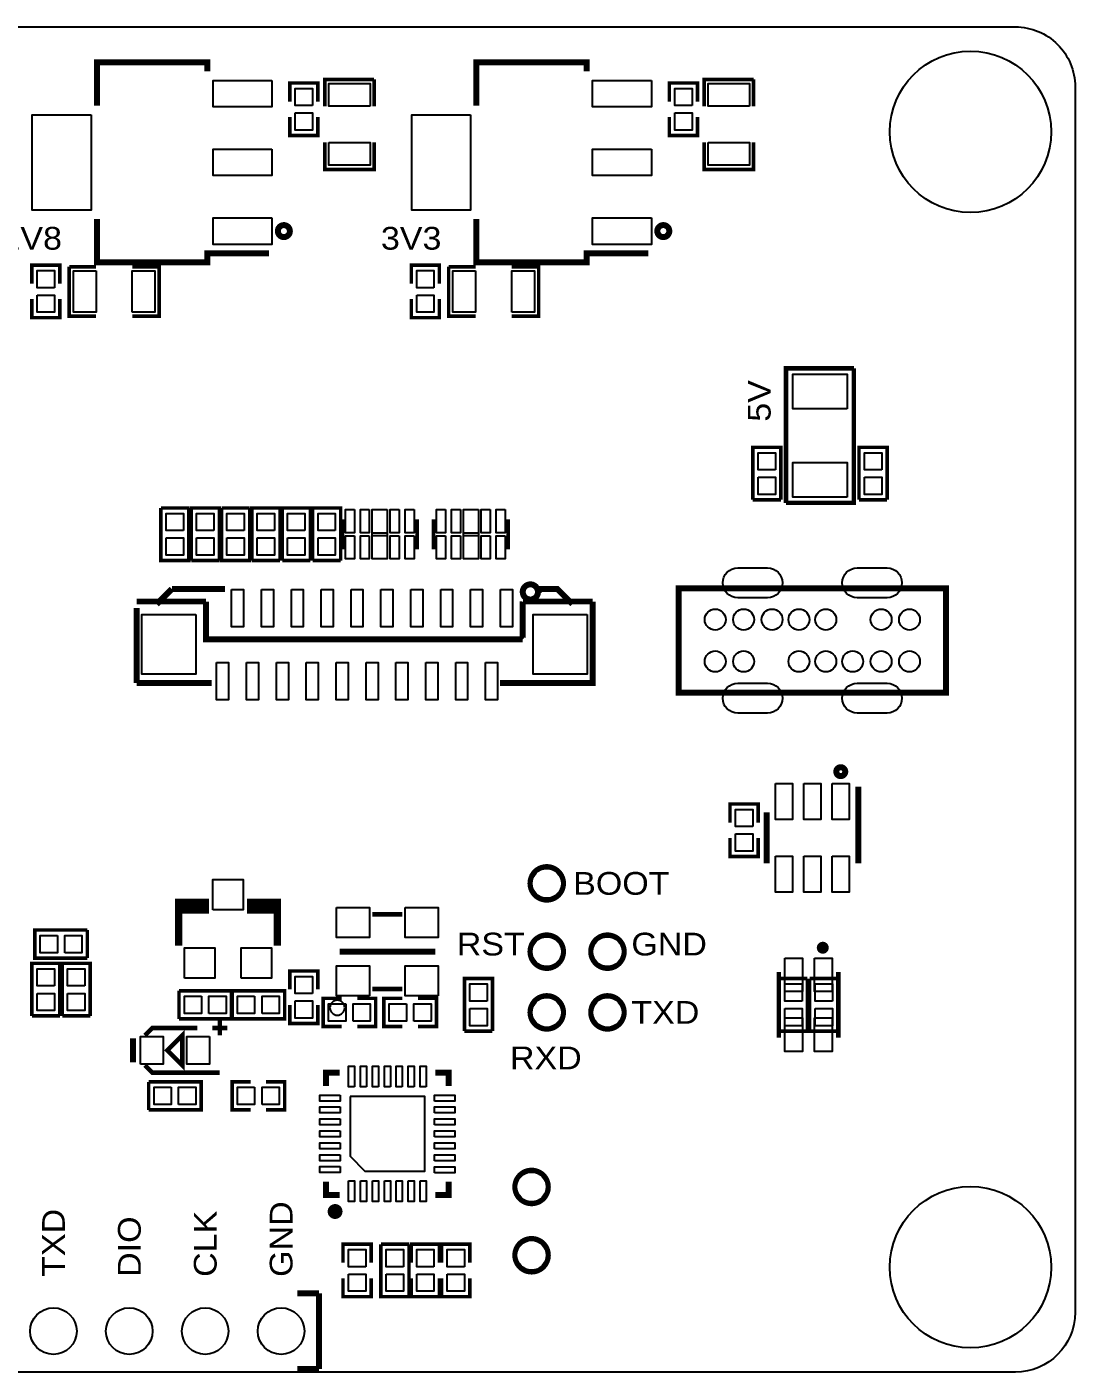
# Model space of a CAD drawing. Extents: x 52.3 to 120.3, y -19.9 to 25.6.
# Drawn here: x 85.22 to 120.3, y -19.4 to 25.62 of the extents above; entities that cross this region are included whole.
import ezdxf

# ---------------------------------------------------------------- set-up
doc = ezdxf.new("R2010")
doc.units = 0
for name, color, linetype in [('OUTLINE', 7, 'CONTINUOUS'), ('SILKSCREEN_TOP', 7, 'CONTINUOUS'), ('SOLDERMASK_BOTTOM', 94, 'CONTINUOUS'), ('SOLDERMASK_TOP', 94, 'CONTINUOUS')]:
    doc.layers.add(name, color=color, linetype=linetype)

msp = doc.modelspace()

# ---------------------------------------------------------------- linework, layer by layer
at = {"layer": 'OUTLINE'}
msp.add_lwpolyline([(52.30114, 19.4564, -0.414475), (53.3019, 20.45716), (54.30012, 20.45716, 0.41415), (55.30088, 21.45538), (55.30088, 23.61438, -0.414271), (57.29986, 25.6159), (118.3005, 25.6159, -0.414245), (120.29948, 23.61438), (120.29948, 21.10486), (120.29948, -17.40408, -0.414015), (118.3005, -19.40306), (116.79936, -19.40306), (57.29986, -19.40306, -0.414042), (55.30088, -17.40408), (55.30088, -15.24508, 0.414608), (54.30012, -14.24432), (53.3019, -14.24432, -0.414761), (52.30114, -13.24356)], format="xyb", close=True, dxfattribs=at)
at = {"layer": 'SILKSCREEN_TOP'}
for points, const_width in [([(91.25712, 24.12746), (91.25712, 24.43226), (87.55888, 24.43226), (87.55888, 22.97684)], 0.20066), ([(103.95712, 24.12746), (103.95712, 24.43226), (100.25888, 24.43226), (100.25888, 22.97684)], 0.20066), ([(96.8375, 23.85822), (95.1865, 23.85822), (95.1865, 22.95652)], 0.11938), ([(96.8375, 22.95652), (96.8375, 23.85822)], 0.11938), ([(109.5375, 23.85822), (107.8865, 23.85822), (107.8865, 22.95652)], 0.11938), ([(109.5375, 22.95652), (109.5375, 23.85822)], 0.11938), ([(94.0181, 23.11908), (94.0181, 23.73884), (94.9579, 23.73884), (94.9579, 23.11908)], 0.11938), ([(106.7181, 23.11908), (106.7181, 23.73884), (107.6579, 23.73884), (107.6579, 23.11908)], 0.11938), ([(94.0181, 22.60092), (94.0181, 21.98116), (94.9579, 21.98116), (94.9579, 22.60092)], 0.11938), ([(106.7181, 22.60092), (106.7181, 21.98116), (107.6579, 21.98116), (107.6579, 22.60092)], 0.11938), ([(95.1865, 21.74748), (95.1865, 20.84578), (96.8375, 20.84578), (96.8375, 21.74748)], 0.11938), ([(107.8865, 21.74748), (107.8865, 20.84578), (109.5375, 20.84578), (109.5375, 21.74748)], 0.11938), ([(93.31706, 18.03654), (91.25712, 18.03654), (91.25712, 17.73174), (87.55888, 17.73174), (87.55888, 19.18716)], 0.20066), ([(106.01706, 18.03654), (103.95712, 18.03654), (103.95712, 17.73174), (100.25888, 17.73174), (100.25888, 19.18716)], 0.20066), ([(85.3821, 17.02308), (85.3821, 17.64284), (86.3219, 17.64284), (86.3219, 17.02308)], 0.11938), ([(87.53348, 17.5895), (86.63178, 17.5895)], 0.11938), ([(86.63178, 17.5895), (86.63178, 15.9385), (87.53348, 15.9385)], 0.11938), ([(88.74252, 15.9385), (89.64422, 15.9385), (89.64422, 17.5895), (88.74252, 17.5895)], 0.11938), ([(98.0821, 17.02308), (98.0821, 17.64284), (99.0219, 17.64284), (99.0219, 17.02308)], 0.11938), ([(100.23348, 17.5895), (99.33178, 17.5895)], 0.11938), ([(99.33178, 17.5895), (99.33178, 15.9385), (100.23348, 15.9385)], 0.11938), ([(101.44252, 15.9385), (102.34422, 15.9385), (102.34422, 17.5895), (101.44252, 17.5895)], 0.11938), ([(85.3821, 16.50492), (85.3821, 15.88516), (86.3219, 15.88516), (86.3219, 16.50492)], 0.11938), ([(98.0821, 16.50492), (98.0821, 15.88516), (99.0219, 15.88516), (99.0219, 16.50492)], 0.11938), ([(110.62462, 9.68756), (110.62462, 14.18844), (112.89538, 14.18844)], 0.14986), ([(112.89538, 14.18844), (112.89538, 9.68756), (110.62462, 9.68756)], 0.14986), ([(109.5121, 9.78916), (109.5121, 11.54684), (110.4519, 11.54684), (110.4519, 9.78916)], 0.11938), ([(113.0681, 9.78916), (113.0681, 11.54684), (114.0079, 11.54684), (114.0079, 9.78916)], 0.11938), ([(90.6399, 9.51484), (89.7001, 9.51484)], 0.11938), ([(90.6399, 9.51484), (90.6399, 7.75716), (89.7001, 7.75716), (89.7001, 9.51484)], 0.11938), ([(90.7161, 7.75716), (90.7161, 9.51484), (91.6559, 9.51484), (91.6559, 7.75716)], 0.11938), ([(92.6719, 9.51484), (91.7321, 9.51484)], 0.11938), ([(92.6719, 9.51484), (92.6719, 7.75716), (91.7321, 7.75716), (91.7321, 9.51484)], 0.11938), ([(92.7481, 7.75716), (92.7481, 9.51484), (93.6879, 9.51484), (93.6879, 7.75716)], 0.11938), ([(93.7641, 7.75716), (93.7641, 9.51484), (94.7039, 9.51484), (94.7039, 7.75716)], 0.11938), ([(94.7801, 7.75716), (94.7801, 9.51484), (95.7199, 9.51484), (95.7199, 7.75716)], 0.11938), ([(109.5121, 9.78916), (110.4519, 9.78916)], 0.11938), ([(113.0681, 9.78916), (114.0079, 9.78916)], 0.11938), ([(95.77832, 8.13562), (95.77832, 9.13638)], 0.127), ([(98.27768, 8.13562), (98.27768, 9.13638)], 0.127), ([(98.82632, 8.13562), (98.82632, 9.13638)], 0.127), ([(101.32568, 8.13562), (101.32568, 9.13638)], 0.127), ([(90.7161, 7.75716), (91.6559, 7.75716)], 0.11938), ([(92.7481, 7.75716), (93.6879, 7.75716)], 0.11938), ([(93.7641, 7.75716), (94.7039, 7.75716)], 0.11938), ([(94.7801, 7.75716), (95.7199, 7.75716)], 0.11938), ([(90.0684, 6.80466), (89.5604, 6.29666)], 0.20066), ([(91.8464, 6.80466), (90.0684, 6.80466)], 0.20066), ([(103.47452, 6.29666), (102.96652, 6.80466), (102.42042, 6.80466), (102.32136, 6.7056)], 0.20066), ([(107.0356, 3.32994), (107.0356, 6.83006), (115.9764, 6.83006), (115.9764, 3.32994), (107.0356, 3.32994)], 0.20066), ([(88.8873, 6.38556), (91.2114, 6.38556)], 0.20066), ([(91.2114, 6.38556), (91.2114, 5.11556), (101.81082, 5.11556)], 0.20066), ([(104.14762, 6.38556), (104.14762, 3.6576), (101.05136, 3.6576)], 0.20066), ([(101.81336, 5.11302), (101.81082, 5.11556), (101.81336, 6.38556)], 0.20066), ([(104.14762, 6.38556), (101.82352, 6.38556)], 0.20066), ([(88.8873, 6.1722), (88.8873, 3.6576)], 0.20066), ([(88.8873, 3.6576), (91.39936, 3.6576)], 0.20066), ([(113.04016, 0.1905), (113.04016, -2.3749)], 0.20066), ([(109.6899, -1.01092), (109.6899, -0.39116), (108.7501, -0.39116), (108.7501, -1.01092)], 0.11938), ([(109.97184, -0.6731), (109.97184, -2.3749)], 0.20066), ([(109.6899, -1.52908), (109.6899, -2.14884), (108.7501, -2.14884), (108.7501, -1.52908)], 0.11938), ([(90.297, -3.937), (91.186, -3.937), (91.186, -3.683), (90.297, -3.683), (90.297, -5.1308)], 0.254), ([(93.599, -3.937), (92.71, -3.937), (92.71, -3.683), (93.599, -3.683), (93.599, -5.1308)], 0.254), ([(96.78162, -4.08432), (97.78238, -4.08432)], 0.14986), ([(87.23884, -5.5499), (85.48116, -5.5499), (85.48116, -4.6101), (87.23884, -4.6101)], 0.11938), ([(87.23884, -5.5499), (87.23884, -4.6101)], 0.11938), ([(98.8822, -5.334), (95.6818, -5.334)], 0.20066), ([(85.3821, -7.48284), (85.3821, -5.72516), (86.3219, -5.72516), (86.3219, -7.48284)], 0.11938), ([(86.3981, -7.48284), (86.3981, -5.72516), (87.3379, -5.72516), (87.3379, -7.48284)], 0.11938), ([(94.9579, -6.59892), (94.9579, -5.97916), (94.0181, -5.97916), (94.0181, -6.59892)], 0.11938), ([(99.8601, -7.99084), (99.8601, -6.23316), (100.7999, -6.23316), (100.7999, -7.99084)], 0.11938), ([(110.38332, -6.01218), (110.38332, -8.21182)], 0.14986), ([(111.3409, -6.23316), (110.4011, -6.23316)], 0.11938), ([(111.3409, -6.23316), (111.3409, -7.99084), (110.4011, -7.99084), (110.4011, -6.23316)], 0.11938), ([(112.3569, -6.23316), (111.4171, -6.23316)], 0.11938), ([(112.3569, -6.23316), (112.3569, -7.99084), (111.4171, -7.99084), (111.4171, -6.23316)], 0.11938), ([(112.37468, -6.01218), (112.37468, -8.21182)], 0.14986), ([(90.30716, -6.6421), (90.30716, -7.5819)], 0.11938), ([(90.30716, -6.6421), (92.06484, -6.6421), (92.06484, -7.5819), (90.30716, -7.5819)], 0.11938), ([(92.08516, -6.6421), (92.08516, -7.5819)], 0.11938), ([(92.08516, -6.6421), (93.84284, -6.6421), (93.84284, -7.5819), (92.08516, -7.5819)], 0.11938), ([(96.78162, -6.58368), (97.78238, -6.58368)], 0.14986), ([(94.9579, -7.11708), (94.9579, -7.73684), (94.0181, -7.73684), (94.0181, -7.11708)], 0.11938), ([(95.75292, -6.8961), (95.13316, -6.8961), (95.13316, -7.8359), (95.75292, -7.8359)], 0.11938), ([(96.27108, -6.8961), (96.89084, -6.8961), (96.89084, -7.8359), (96.27108, -7.8359)], 0.11938), ([(97.78492, -7.8359), (97.16516, -7.8359), (97.16516, -6.8961), (97.78492, -6.8961)], 0.11938), ([(98.30308, -7.8359), (98.92284, -7.8359), (98.92284, -6.8961), (98.30308, -6.8961)], 0.11938), ([(85.3821, -7.48284), (86.3219, -7.48284)], 0.11938), ([(86.3981, -7.48284), (87.3379, -7.48284)], 0.11938), ([(91.67114, -8.13562), (91.67114, -7.63524)], 0.14986), ([(89.16924, -8.13562), (89.4207, -7.8867), (90.9193, -7.8867)], 0.14986), ([(89.92108, -8.636), (90.41892, -8.13562), (90.41892, -9.13638), (89.92108, -8.636)], 0.14986), ([(91.41968, -7.8867), (91.92006, -7.8867)], 0.14986), ([(99.8601, -7.99084), (100.7999, -7.99084)], 0.11938), ([(88.76792, -9.03478), (88.76792, -8.23722)], 0.20066), ([(91.67114, -9.3853), (89.4207, -9.3853), (89.16924, -9.13638)], 0.14986), ([(95.6818, -9.38022), (95.23222, -9.38022), (95.23222, -9.8298)], 0.20066), ([(98.8822, -9.38022), (99.33178, -9.38022), (99.33178, -9.8298)], 0.20066), ([(89.29116, -9.6901), (89.29116, -10.6299)], 0.11938), ([(89.29116, -9.6901), (91.04884, -9.6901), (91.04884, -10.6299), (89.29116, -10.6299)], 0.11938), ([(92.70492, -9.6901), (92.08516, -9.6901), (92.08516, -10.6299), (92.70492, -10.6299)], 0.11938), ([(93.22308, -9.6901), (93.84284, -9.6901), (93.84284, -10.6299), (93.22308, -10.6299)], 0.11938), ([(95.6818, -13.47978), (95.23222, -13.47978), (95.23222, -13.0302)], 0.20066), ([(98.8822, -13.47978), (99.33178, -13.47978), (99.33178, -13.0302)], 0.20066), ([(95.7961, -15.74292), (95.7961, -15.12316), (96.7359, -15.12316), (96.7359, -15.74292)], 0.11938), ([(98.0059, -15.12316), (97.0661, -15.12316)], 0.11938), ([(98.0059, -15.12316), (98.0059, -16.88084), (97.0661, -16.88084), (97.0661, -15.12316)], 0.11938), ([(98.0821, -15.74292), (98.0821, -15.12316), (99.0219, -15.12316), (99.0219, -15.74292)], 0.11938), ([(99.0981, -15.74292), (99.0981, -15.12316), (100.0379, -15.12316), (100.0379, -15.74292)], 0.11938), ([(95.7961, -16.26108), (95.7961, -16.88084), (96.7359, -16.88084), (96.7359, -16.26108)], 0.11938), ([(98.0821, -16.26108), (98.0821, -16.88084), (99.0219, -16.88084), (99.0219, -16.26108)], 0.11938), ([(99.0981, -16.26108), (99.0981, -16.88084), (100.0379, -16.88084), (100.0379, -16.26108)], 0.11938), ([(94.99346, -16.764), (94.26448, -16.764)], 0.20066), ([(94.99346, -19.304), (94.99346, -16.764)], 0.20066), ([(94.26448, -19.304), (94.99346, -19.304)], 0.20066)]:
    msp.add_lwpolyline(points, dxfattribs=dict(at, const_width=const_width))
for points, const_width in [([(94.0181, 18.78076, 0.999868), (93.61678, 18.7833, 1.000132), (94.0181, 18.78076)], 0.20066), ([(106.7181, 18.78076, 0.999868), (106.31678, 18.7833, 1.000132), (106.7181, 18.78076)], 0.20066), ([(102.32136, 6.7056, 1), (101.81336, 6.7056, 1), (102.32136, 6.7056)], 0.20066), ([(112.60582, 0.69088, 1.000801), (112.3061, 0.69088, 0.9992), (112.60582, 0.69088)], 0.20066), ([(103.18496, -3.048, 1), (102.04704, -3.048, 1), (103.18496, -3.048)], 0.1524), ([(103.18496, -5.334, 1), (102.04704, -5.334, 1), (103.18496, -5.334)], 0.1524), ([(105.21696, -5.334, 1), (104.07904, -5.334, 1), (105.21696, -5.334)], 0.1524), ([(111.95304, -5.20192, 0.999193), (111.75492, -5.20192, 1.000808), (111.95304, -5.20192)], 0.20066), ([(103.18496, -7.366, 1), (102.04704, -7.366, 1), (103.18496, -7.366)], 0.1524), ([(105.21696, -7.366, 1), (104.07904, -7.366, 1), (105.21696, -7.366)], 0.1524), ([(102.67696, -13.208, 1), (101.53904, -13.208, 1), (102.67696, -13.208)], 0.1524), ([(95.6564, -14.03096, 0.997518), (95.40748, -14.02842, 1.002489), (95.6564, -14.03096)], 0.24892), ([(102.67696, -15.494, 1), (101.53904, -15.494, 1), (102.67696, -15.494)], 0.1524)]:
    msp.add_lwpolyline(points, format="xyb", dxfattribs=dict(at, const_width=const_width))
msp.add_lwpolyline([(95.85706, -7.20852, 1), (95.35694, -7.20948, 1)], format="xyb", close=True, dxfattribs=at)
at = {"layer": 'SOLDERMASK_BOTTOM'}
for points in [[(110.00613, 6.51002), (109.00791, 6.51002, -1), (109.00791, 7.51078), (110.00613, 7.51078, -1)], [(114.00409, 6.51002), (113.00587, 6.51002, -1), (113.00587, 7.51078), (114.00409, 7.51078, -1)], [(110.00613, 2.64922), (109.00791, 2.64922, -1), (109.00791, 3.64998), (110.00613, 3.64998, -1)], [(114.00409, 2.64922), (113.00587, 2.64922, -1), (113.00587, 3.64998), (114.00409, 3.64998, -1)]]:
    msp.add_lwpolyline(points, format="xyb", close=True, dxfattribs=at)
for centre, radius in [((116.79936, 22.10562), 2.70002), ((108.2548, 5.78104), 0.35052), ((109.20476, 5.78104), 0.35052), ((110.15726, 5.78104), 0.35052), ((111.05642, 5.78104), 0.35052), ((111.95558, 5.78104), 0.35052), ((113.80724, 5.78104), 0.35052), ((114.7572, 5.78104), 0.35052), ((108.2548, 4.37896), 0.35052), ((109.20476, 4.37896), 0.35052), ((111.05642, 4.37896), 0.35052), ((111.95558, 4.37896), 0.35052), ((112.85474, 4.37896), 0.35052), ((113.80724, 4.37896), 0.35052), ((114.7572, 4.37896), 0.35052), ((116.79936, -15.89532), 2.70002), ((86.10346, -18.034), 0.77978), ((88.64346, -18.034), 0.77978), ((91.18346, -18.034), 0.77978), ((93.72346, -18.034), 0.77978)]:
    msp.add_circle(centre, radius, dxfattribs=at)
at = {"layer": 'SOLDERMASK_TOP'}
for points in [[(93.41866, 23.82774), (93.41866, 22.93874), (91.44762, 22.93874), (91.44762, 23.82774)], [(94.77756, 22.98446), (94.19844, 22.98446), (94.19844, 23.5585), (94.77756, 23.5585)], [(96.70161, 22.95779), (95.32239, 22.95779), (95.32239, 23.71725), (96.70161, 23.71725)], [(106.11866, 23.82774), (106.11866, 22.93874), (104.14762, 22.93874), (104.14762, 23.82774)], [(107.47756, 22.98446), (106.89844, 22.98446), (106.89844, 23.5585), (107.47756, 23.5585)], [(109.40161, 22.95779), (108.02239, 22.95779), (108.02239, 23.71725), (109.40161, 23.71725)], [(87.36838, 22.67712), (87.36838, 19.48688), (85.39734, 19.48688), (85.39734, 22.67712)], [(94.19844, 22.73554), (94.77756, 22.73554), (94.77756, 22.1615), (94.19844, 22.1615)], [(100.06838, 22.67712), (100.06838, 19.48688), (98.09734, 19.48688), (98.09734, 22.67712)], [(106.89844, 22.73554), (107.47756, 22.73554), (107.47756, 22.1615), (106.89844, 22.1615)], [(95.32239, 21.74621), (96.70161, 21.74621), (96.70161, 20.98675), (95.32239, 20.98675)], [(108.02239, 21.74621), (109.40161, 21.74621), (109.40161, 20.98675), (108.02239, 20.98675)], [(93.41866, 21.5265), (93.41866, 20.6375), (91.44762, 20.6375), (91.44762, 21.5265)], [(106.11866, 21.5265), (106.11866, 20.6375), (104.14762, 20.6375), (104.14762, 21.5265)], [(93.41866, 19.22526), (93.41866, 18.33626), (91.44762, 18.33626), (91.44762, 19.22526)], [(106.11866, 19.22526), (106.11866, 18.33626), (104.14762, 18.33626), (104.14762, 19.22526)], [(86.14156, 16.88846), (85.56244, 16.88846), (85.56244, 17.4625), (86.14156, 17.4625)], [(87.53221, 17.45361), (87.53221, 16.07439), (86.77275, 16.07439), (86.77275, 17.45361)], [(88.74252, 16.07312), (88.74252, 17.45234), (89.50198, 17.45234), (89.50198, 16.07312)], [(98.84156, 16.88846), (98.26244, 16.88846), (98.26244, 17.4625), (98.84156, 17.4625)], [(100.23221, 17.45361), (100.23221, 16.07439), (99.47275, 16.07439), (99.47275, 17.45361)], [(101.44252, 16.07312), (101.44252, 17.45234), (102.20198, 17.45234), (102.20198, 16.07312)], [(85.56244, 16.63954), (86.14156, 16.63954), (86.14156, 16.0655), (85.56244, 16.0655)], [(98.26244, 16.63954), (98.84156, 16.63954), (98.84156, 16.0655), (98.26244, 16.0655)], [(112.67059, 12.83335), (110.84941, 12.83335), (110.84941, 13.99413), (112.67059, 13.99413)], [(110.27156, 10.79246), (109.69244, 10.79246), (109.69244, 11.3665), (110.27156, 11.3665)], [(113.82756, 10.79246), (113.24844, 10.79246), (113.24844, 11.3665), (113.82756, 11.3665)], [(112.67059, 9.88187), (110.84941, 9.88187), (110.84941, 11.04265), (112.67059, 11.04265)], [(109.69244, 10.54354), (110.27156, 10.54354), (110.27156, 9.9695), (109.69244, 9.9695)], [(113.24844, 10.54354), (113.82756, 10.54354), (113.82756, 9.9695), (113.24844, 9.9695)], [(96.1771, 9.46023), (96.1771, 8.68553), (95.87738, 8.68553), (95.87738, 9.46023)], [(96.67748, 9.46023), (96.67748, 8.68553), (96.37776, 8.68553), (96.37776, 9.46023)], [(97.27819, 9.4615), (97.27819, 8.58774), (96.77781, 8.58774), (96.77781, 9.4615)], [(97.67824, 9.46023), (97.67824, 8.68553), (97.37852, 8.68553), (97.37852, 9.46023)], [(98.17862, 9.46023), (98.17862, 8.68553), (97.8789, 8.68553), (97.8789, 9.46023)], [(99.2251, 9.46023), (99.2251, 8.68553), (98.92538, 8.68553), (98.92538, 9.46023)], [(99.72548, 9.46023), (99.72548, 8.68553), (99.42576, 8.68553), (99.42576, 9.46023)], [(100.32619, 9.4615), (100.32619, 8.58774), (99.82581, 8.58774), (99.82581, 9.4615)], [(100.72624, 9.46023), (100.72624, 8.68553), (100.42652, 8.68553), (100.42652, 9.46023)], [(101.22662, 9.46023), (101.22662, 8.68553), (100.9269, 8.68553), (100.9269, 9.46023)], [(90.45956, 8.76046), (89.88044, 8.76046), (89.88044, 9.3345), (90.45956, 9.3345)], [(91.47556, 8.76046), (90.89644, 8.76046), (90.89644, 9.3345), (91.47556, 9.3345)], [(92.49156, 8.76046), (91.91244, 8.76046), (91.91244, 9.3345), (92.49156, 9.3345)], [(93.50756, 8.76046), (92.92844, 8.76046), (92.92844, 9.3345), (93.50756, 9.3345)], [(94.52356, 8.76046), (93.94444, 8.76046), (93.94444, 9.3345), (94.52356, 9.3345)], [(95.53956, 8.76046), (94.96044, 8.76046), (94.96044, 9.3345), (95.53956, 9.3345)], [(96.1771, 8.58647), (96.1771, 7.81177), (95.87738, 7.81177), (95.87738, 8.58647)], [(96.67748, 8.58647), (96.67748, 7.81177), (96.37776, 7.81177), (96.37776, 8.58647)], [(97.27819, 8.68426), (97.27819, 7.8105), (96.77781, 7.8105), (96.77781, 8.68426)], [(97.67824, 8.58647), (97.67824, 7.81177), (97.37852, 7.81177), (97.37852, 8.58647)], [(98.17862, 8.58647), (98.17862, 7.81177), (97.8789, 7.81177), (97.8789, 8.58647)], [(99.2251, 8.58647), (99.2251, 7.81177), (98.92538, 7.81177), (98.92538, 8.58647)], [(99.72548, 8.58647), (99.72548, 7.81177), (99.42576, 7.81177), (99.42576, 8.58647)], [(100.32619, 8.68426), (100.32619, 7.8105), (99.82581, 7.8105), (99.82581, 8.68426)], [(100.72624, 8.58647), (100.72624, 7.81177), (100.42652, 7.81177), (100.42652, 8.58647)], [(101.22662, 8.58647), (101.22662, 7.81177), (100.9269, 7.81177), (100.9269, 8.58647)], [(89.88044, 8.51154), (90.45956, 8.51154), (90.45956, 7.9375), (89.88044, 7.9375)], [(90.89644, 8.51154), (91.47556, 8.51154), (91.47556, 7.9375), (90.89644, 7.9375)], [(91.91244, 8.51154), (92.49156, 8.51154), (92.49156, 7.9375), (91.91244, 7.9375)], [(92.92844, 8.51154), (93.50756, 8.51154), (93.50756, 7.9375), (92.92844, 7.9375)], [(93.94444, 8.51154), (94.52356, 8.51154), (94.52356, 7.9375), (93.94444, 7.9375)], [(94.96044, 8.51154), (95.53956, 8.51154), (95.53956, 7.9375), (94.96044, 7.9375)], [(92.06611, 6.78942), (92.46489, 6.78942), (92.46489, 5.53974), (92.06611, 5.53974)], [(93.06687, 6.78942), (93.46565, 6.78942), (93.46565, 5.53974), (93.06687, 5.53974)], [(94.06763, 6.78942), (94.46641, 6.78942), (94.46641, 5.53974), (94.06763, 5.53974)], [(95.06585, 6.78942), (95.46463, 6.78942), (95.46463, 5.53974), (95.06585, 5.53974)], [(96.06661, 6.78942), (96.46539, 6.78942), (96.46539, 5.53974), (96.06661, 5.53974)], [(97.06737, 6.78942), (97.46615, 6.78942), (97.46615, 5.53974), (97.06737, 5.53974)], [(98.06813, 6.78942), (98.46691, 6.78942), (98.46691, 5.53974), (98.06813, 5.53974)], [(99.06635, 6.78942), (99.46513, 6.78942), (99.46513, 5.53974), (99.06635, 5.53974)], [(100.06711, 6.78942), (100.46589, 6.78942), (100.46589, 5.53974), (100.06711, 5.53974)], [(101.06787, 6.78942), (101.46665, 6.78942), (101.46665, 5.53974), (101.06787, 5.53974)], [(90.86977, 5.94741), (90.86977, 3.94843), (89.06891, 3.94843), (89.06891, 5.94741)], [(103.96601, 5.94741), (103.96601, 3.94843), (102.16515, 3.94843), (102.16515, 5.94741)], [(91.56827, 4.34848), (91.96705, 4.34848), (91.96705, 3.0988), (91.56827, 3.0988)], [(92.56903, 4.34848), (92.96781, 4.34848), (92.96781, 3.0988), (92.56903, 3.0988)], [(93.56979, 4.34848), (93.96857, 4.34848), (93.96857, 3.0988), (93.56979, 3.0988)], [(94.56801, 4.34848), (94.96679, 4.34848), (94.96679, 3.0988), (94.56801, 3.0988)], [(95.56877, 4.34848), (95.96755, 4.34848), (95.96755, 3.0988), (95.56877, 3.0988)], [(96.56953, 4.34848), (96.96831, 4.34848), (96.96831, 3.0988), (96.56953, 3.0988)], [(97.56775, 4.34848), (97.96653, 4.34848), (97.96653, 3.0988), (97.56775, 3.0988)], [(98.56851, 4.34848), (98.96729, 4.34848), (98.96729, 3.0988), (98.56851, 3.0988)], [(99.56927, 4.34848), (99.96805, 4.34848), (99.96805, 3.0988), (99.56927, 3.0988)], [(100.57003, 4.34848), (100.96881, 4.34848), (100.96881, 3.0988), (100.57003, 3.0988)], [(110.27156, 0.28956), (110.84052, 0.28956), (110.84052, -0.90932), (110.27156, -0.90932)], [(111.22152, 0.28956), (111.79048, 0.28956), (111.79048, -0.90932), (111.22152, -0.90932)], [(112.17148, 0.28956), (112.74044, 0.28956), (112.74044, -0.90932), (112.17148, -0.90932)], [(109.50956, -1.14554), (108.93044, -1.14554), (108.93044, -0.5715), (109.50956, -0.5715)], [(108.93044, -1.39446), (109.50956, -1.39446), (109.50956, -1.9685), (108.93044, -1.9685)], [(110.27156, -2.13868), (110.84052, -2.13868), (110.84052, -3.33756), (110.27156, -3.33756)], [(111.22152, -2.13868), (111.79048, -2.13868), (111.79048, -3.33756), (111.22152, -3.33756)], [(112.17148, -2.13868), (112.74044, -2.13868), (112.74044, -3.33756), (112.17148, -3.33756)], [(91.44, -3.937), (91.44, -2.921), (92.456, -2.921), (92.456, -3.937)], [(95.58147, -3.85826), (96.68129, -3.85826), (96.68129, -4.85902), (95.58147, -4.85902)], [(97.88271, -3.85826), (98.98253, -3.85826), (98.98253, -4.85902), (97.88271, -4.85902)], [(86.23554, -4.79044), (86.23554, -5.36956), (85.6615, -5.36956), (85.6615, -4.79044)], [(86.48446, -5.36956), (86.48446, -4.79044), (87.0585, -4.79044), (87.0585, -5.36956)], [(90.4875, -6.223), (90.4875, -5.207), (91.5035, -5.207), (91.5035, -6.223)], [(92.3925, -6.223), (92.3925, -5.207), (93.4085, -5.207), (93.4085, -6.223)], [(96.68129, -6.80974), (95.58147, -6.80974), (95.58147, -5.80898), (96.68129, -5.80898)], [(98.98253, -6.80974), (97.88271, -6.80974), (97.88271, -5.80898), (98.98253, -5.80898)], [(110.58906, -5.55117), (111.17834, -5.55117), (111.17834, -6.67131), (110.58906, -6.67131)], [(111.57966, -5.55117), (112.16894, -5.55117), (112.16894, -6.67131), (111.57966, -6.67131)], [(86.14156, -6.47954), (85.56244, -6.47954), (85.56244, -5.9055), (86.14156, -5.9055)], [(87.15756, -6.47954), (86.57844, -6.47954), (86.57844, -5.9055), (87.15756, -5.9055)], [(94.77756, -6.73354), (94.19844, -6.73354), (94.19844, -6.1595), (94.77756, -6.1595)], [(85.56244, -6.72846), (86.14156, -6.72846), (86.14156, -7.3025), (85.56244, -7.3025)], [(86.57844, -6.72846), (87.15756, -6.72846), (87.15756, -7.3025), (86.57844, -7.3025)], [(100.61956, -6.98754), (100.04044, -6.98754), (100.04044, -6.4135), (100.61956, -6.4135)], [(111.16056, -6.98754), (110.58144, -6.98754), (110.58144, -6.4135), (111.16056, -6.4135)], [(112.17656, -6.98754), (111.59744, -6.98754), (111.59744, -6.4135), (112.17656, -6.4135)], [(91.06154, -6.82244), (91.06154, -7.40156), (90.4875, -7.40156), (90.4875, -6.82244)], [(91.31046, -7.40156), (91.31046, -6.82244), (91.8845, -6.82244), (91.8845, -7.40156)], [(92.83954, -6.82244), (92.83954, -7.40156), (92.2655, -7.40156), (92.2655, -6.82244)], [(93.08846, -7.40156), (93.08846, -6.82244), (93.6625, -6.82244), (93.6625, -7.40156)], [(94.19844, -6.98246), (94.77756, -6.98246), (94.77756, -7.5565), (94.19844, -7.5565)], [(95.88754, -7.07644), (95.88754, -7.65556), (95.3135, -7.65556), (95.3135, -7.07644)], [(96.13646, -7.65556), (96.13646, -7.07644), (96.7105, -7.07644), (96.7105, -7.65556)], [(97.91954, -7.07644), (97.91954, -7.65556), (97.3455, -7.65556), (97.3455, -7.07644)], [(98.16846, -7.65556), (98.16846, -7.07644), (98.7425, -7.07644), (98.7425, -7.65556)], [(100.04044, -7.23646), (100.61956, -7.23646), (100.61956, -7.8105), (100.04044, -7.8105)], [(110.58144, -7.23646), (111.16056, -7.23646), (111.16056, -7.8105), (110.58144, -7.8105)], [(110.58906, -7.55269), (111.17834, -7.55269), (111.17834, -8.67283), (110.58906, -8.67283)], [(111.57966, -7.55269), (112.16894, -7.55269), (112.16894, -8.67283), (111.57966, -8.67283)], [(111.59744, -7.23646), (112.17656, -7.23646), (112.17656, -7.8105), (111.59744, -7.8105)], [(89.0143, -9.09574), (89.0143, -8.17626), (89.77376, -8.17626), (89.77376, -9.09574)], [(91.32443, -8.17626), (91.32443, -9.09574), (90.56497, -9.09574), (90.56497, -8.17626)], [(96.18345, -9.85393), (95.98279, -9.85393), (95.98279, -9.16559), (96.18345, -9.16559)], [(96.58223, -9.85393), (96.38157, -9.85393), (96.38157, -9.16559), (96.58223, -9.16559)], [(96.98355, -9.85393), (96.78289, -9.85393), (96.78289, -9.16559), (96.98355, -9.16559)], [(97.38233, -9.85393), (97.18167, -9.85393), (97.18167, -9.16559), (97.38233, -9.16559)], [(97.78111, -9.85393), (97.58045, -9.85393), (97.58045, -9.16559), (97.78111, -9.16559)], [(98.18243, -9.85393), (97.98177, -9.85393), (97.98177, -9.16559), (98.18243, -9.16559)], [(98.58121, -9.85393), (98.38055, -9.85393), (98.38055, -9.16559), (98.58121, -9.16559)], [(90.04554, -9.87044), (90.04554, -10.44956), (89.4715, -10.44956), (89.4715, -9.87044)], [(90.29446, -10.44956), (90.29446, -9.87044), (90.8685, -9.87044), (90.8685, -10.44956)], [(92.83954, -9.87044), (92.83954, -10.44956), (92.2655, -10.44956), (92.2655, -9.87044)], [(93.08846, -10.44956), (93.08846, -9.87044), (93.6625, -9.87044), (93.6625, -10.44956)], [(95.70593, -10.13079), (95.70593, -10.33145), (95.01759, -10.33145), (95.01759, -10.13079)], [(96.03232, -10.18032), (96.03232, -12.1793), (96.5327, -12.67968), (98.53168, -12.67968), (98.53168, -10.18032)], [(98.8568, -10.33272), (98.8568, -10.13206), (99.54514, -10.13206), (99.54514, -10.33272)], [(95.70593, -10.52957), (95.70593, -10.73023), (95.01759, -10.73023), (95.01759, -10.52957)], [(98.8568, -10.7315), (98.8568, -10.53084), (99.54514, -10.53084), (99.54514, -10.7315)], [(95.70593, -10.93089), (95.70593, -11.13155), (95.01759, -11.13155), (95.01759, -10.93089)], [(98.8568, -11.13282), (98.8568, -10.93216), (99.54514, -10.93216), (99.54514, -11.13282)], [(95.70593, -11.32967), (95.70593, -11.53033), (95.01759, -11.53033), (95.01759, -11.32967)], [(98.8568, -11.5316), (98.8568, -11.33094), (99.54514, -11.33094), (99.54514, -11.5316)], [(95.70593, -11.72845), (95.70593, -11.92911), (95.01759, -11.92911), (95.01759, -11.72845)], [(95.70593, -12.12977), (95.70593, -12.33043), (95.01759, -12.33043), (95.01759, -12.12977)], [(98.8568, -11.93038), (98.8568, -11.72972), (99.54514, -11.72972), (99.54514, -11.93038)], [(98.8568, -12.3317), (98.8568, -12.13104), (99.54514, -12.13104), (99.54514, -12.3317)], [(95.70593, -12.52855), (95.70593, -12.72921), (95.01759, -12.72921), (95.01759, -12.52855)], [(98.8568, -12.73048), (98.8568, -12.52982), (99.54514, -12.52982), (99.54514, -12.73048)], [(95.98279, -13.00607), (96.18345, -13.00607), (96.18345, -13.69441), (95.98279, -13.69441)], [(96.38157, -13.00607), (96.58223, -13.00607), (96.58223, -13.69441), (96.38157, -13.69441)], [(96.78289, -13.00607), (96.98355, -13.00607), (96.98355, -13.69441), (96.78289, -13.69441)], [(97.18167, -13.00607), (97.38233, -13.00607), (97.38233, -13.69441), (97.18167, -13.69441)], [(97.58045, -13.00607), (97.78111, -13.00607), (97.78111, -13.69441), (97.58045, -13.69441)], [(97.98177, -13.00607), (98.18243, -13.00607), (98.18243, -13.69441), (97.98177, -13.69441)], [(98.38055, -13.00607), (98.58121, -13.00607), (98.58121, -13.69441), (98.38055, -13.69441)], [(96.55556, -15.87754), (95.97644, -15.87754), (95.97644, -15.3035), (96.55556, -15.3035)], [(97.82556, -15.87754), (97.24644, -15.87754), (97.24644, -15.3035), (97.82556, -15.3035)], [(98.84156, -15.87754), (98.26244, -15.87754), (98.26244, -15.3035), (98.84156, -15.3035)], [(99.85756, -15.87754), (99.27844, -15.87754), (99.27844, -15.3035), (99.85756, -15.3035)], [(95.97644, -16.12646), (96.55556, -16.12646), (96.55556, -16.7005), (95.97644, -16.7005)], [(97.24644, -16.12646), (97.82556, -16.12646), (97.82556, -16.7005), (97.24644, -16.7005)], [(98.26244, -16.12646), (98.84156, -16.12646), (98.84156, -16.7005), (98.26244, -16.7005)], [(99.27844, -16.12646), (99.85756, -16.12646), (99.85756, -16.7005), (99.27844, -16.7005)]]:
    msp.add_lwpolyline(points, close=True, dxfattribs=at)
for points in [[(110.00613, 6.51002), (109.00791, 6.51002, -1), (109.00791, 7.51078), (110.00613, 7.51078, -1)], [(114.00409, 6.51002), (113.00587, 6.51002, -1), (113.00587, 7.51078), (114.00409, 7.51078, -1)], [(110.00613, 2.64922), (109.00791, 2.64922, -1), (109.00791, 3.64998), (110.00613, 3.64998, -1)], [(114.00409, 2.64922), (113.00587, 2.64922, -1), (113.00587, 3.64998), (114.00409, 3.64998, -1)]]:
    msp.add_lwpolyline(points, format="xyb", close=True, dxfattribs=at)
for centre, radius in [((116.79936, 22.10562), 2.70002), ((108.2548, 5.78104), 0.35052), ((109.20476, 5.78104), 0.35052), ((110.15726, 5.78104), 0.35052), ((111.05642, 5.78104), 0.35052), ((111.95558, 5.78104), 0.35052), ((113.80724, 5.78104), 0.35052), ((114.7572, 5.78104), 0.35052), ((108.2548, 4.37896), 0.35052), ((109.20476, 4.37896), 0.35052), ((111.05642, 4.37896), 0.35052), ((111.95558, 4.37896), 0.35052), ((112.85474, 4.37896), 0.35052), ((113.80724, 4.37896), 0.35052), ((114.7572, 4.37896), 0.35052), ((102.616, -3.048), 0.50038), ((102.616, -5.334), 0.50038), ((104.648, -5.334), 0.50038), ((102.616, -7.366), 0.50038), ((104.648, -7.366), 0.50038), ((102.108, -13.208), 0.50038), ((116.79936, -15.89532), 2.70002), ((102.108, -15.494), 0.50038), ((86.10346, -18.034), 0.77978), ((88.64346, -18.034), 0.77978), ((91.18346, -18.034), 0.77978), ((93.72346, -18.034), 0.77978)]:
    msp.add_circle(centre, radius, dxfattribs=at)

# ---------------------------------------------------------------- texts
at = {"layer": 'SILKSCREEN_TOP', "width": 1.116667}
for s, p in [('1V8', (84.3661, 18.161)), ('3V3', (97.0661, 18.161)), ('BOOT', (103.49992, -3.429)), ('RST', (99.6061, -5.461)), ('GND', (105.4481, -5.461)), ('TXD', (105.4481, -7.747)), ('RXD', (101.3841, -9.271))]:
    msp.add_text(s, height=0.762, dxfattribs=at).set_placement(p)
for s, p in [('5V', (110.109, 12.40282)), ('GND', (94.107, -16.2179)), ('TXD', (86.487, -16.2179)), ('DIO', (89.027, -16.2179)), ('CLK', (91.567, -16.2179))]:
    msp.add_text(s, height=0.762, rotation=90, dxfattribs=at).set_placement(p)

doc.saveas('drawing.dxf')
